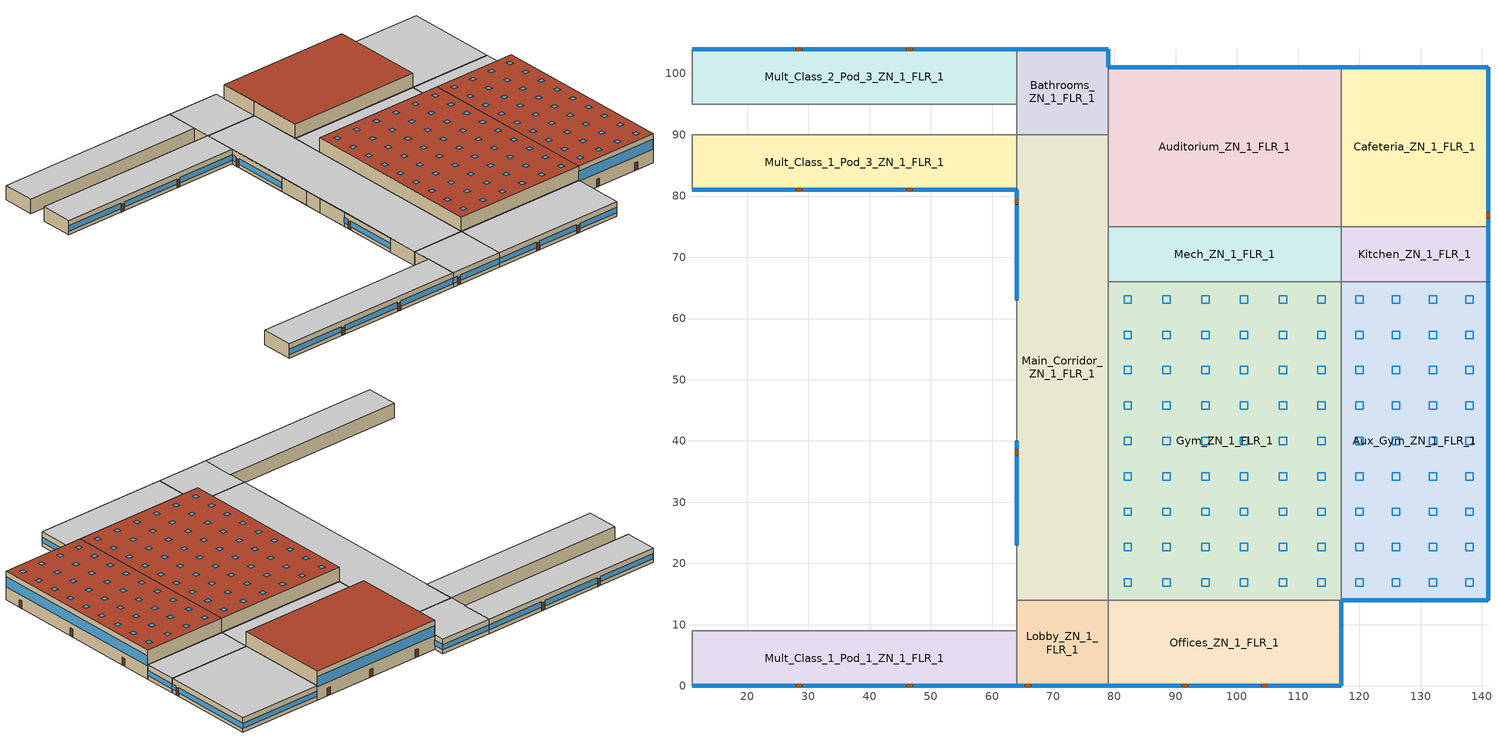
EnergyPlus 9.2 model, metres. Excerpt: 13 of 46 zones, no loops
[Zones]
Mult_Class_1_Pod_1_ZN_1_FLR_1
 floor ground (ext_slab_6in_with_carpet): 11,9 64,9 64,0 11,0 z0
 wall outside (nonres_ext_wall): 11,0 64,0 z0:4
 wall to Lobby_ZN_1_FLR_1 (int_wall): 64,0 64,9 z0:4
 wall to Corridor_Pod_1_ZN_1_FLR_1 (int_wall): 64,9 11,9 z0:4
 wall to Corner_Class_1_Pod_1_ZN_1_FLR_1 (int_wall): 11,9 11,0 z0:4
 window (Window_U_0.40_SHGC_0.38): 11.05,0 27.87,0 / 29.09,0 45.91,0 / 47.13,0 63.95,0 z1.03:2.5
 door (Swinging Door_con): 28.05,0 28.96,0 / 46.08,0 46.99,0 z0:2.13
 ceiling to Mult_Class_1_Pod_1_ZN_1_FLR_2 (int_slab_ceiling): 11,0 64,0 64,9 11,9 z4
Mult_Class_1_Pod_3_ZN_1_FLR_1
 floor ground (ext_slab_6in_with_carpet): 11,90 64,90 64,81 11,81 z0
 wall outside (nonres_ext_wall): 11,81 64,81 z0:4
 wall to Main_Corridor_ZN_1_FLR_1 (int_wall): 64,81 64,90 z0:4
 wall to Corridor_Pod_3_ZN_1_FLR_1 (int_wall): 64,90 11,90 z0:4
 wall to Corner_Class_1_Pod_3_ZN_1_FLR_1 (int_wall): 11,90 11,81 z0:4
 window (Window_U_0.40_SHGC_0.38): 11.05,81 27.87,81 / 29.09,81 45.91,81 / 47.13,81 63.95,81 z1.03:2.5
 door (Swinging Door_con): 28.01,81 28.93,81 / 46.08,81 47,81 z0:2.13
 ceiling to Mult_Class_1_Pod_3_ZN_1_FLR_2 (int_slab_ceiling): 11,81 64,81 64,90 11,90 z4
Mult_Class_2_Pod_3_ZN_1_FLR_1
 floor ground (ext_slab_6in_with_carpet): 11,104 64,104 64,95 11,95 z0
 wall outside (nonres_ext_wall): 64,104 11,104 z0:4
 wall to Corridor_Pod_3_ZN_1_FLR_1 (int_wall): 11,95 64,95 z0:4
 wall to Bathrooms_ZN_1_FLR_1 (int_wall): 64,95 64,104 z0:4
 wall to Corner_Class_2_Pod_3_ZN_1_FLR_1 (int_wall): 11,104 11,95 z0:4
 window (Window_U_0.40_SHGC_0.38): 63.95,104 47.13,104 / 27.87,104 11.05,104 / 45.91,104 29.09,104 z1.03:2.5
 door (Swinging Door_con): 46.96,104 46.05,104 / 28.94,104 28.02,104 z0:2.13
 ceiling to Mult_Class_2_Pod_3_ZN_1_FLR_2 (int_slab_ceiling): 11,95 64,95 64,104 11,104 z4
Main_Corridor_ZN_1_FLR_1
 floor ground (ext_slab_6in_with_carpet): 64,90 79,90 79,14 64,14 z0
 wall outside (nonres_ext_wall): 64,81 64,63 / 64,40 64,23 z0:4
 wall to Lobby_ZN_1_FLR_1 (int_wall): 64,14 79,14 z0:4
 wall to Gym_ZN_1_FLR_1 (int_wall): 79,14 79,66 z0:4
 wall to Mech_ZN_1_FLR_1 (int_wall): 79,66 79,75 z0:4
 wall to Auditorium_ZN_1_FLR_1 (nonres_ext_wall): 79,75 79,90 z0:4
 wall to Bathrooms_ZN_1_FLR_1 (int_wall): 79,90 64,90 z0:4
 wall to Mult_Class_2_Pod_2_ZN_1_FLR_1 (int_wall): 64,63 64,54 z0:4
 wall to Corridor_Pod_2_ZN_1_FLR_1 (int_wall): 64,54 64,49 z0:4
 wall to Mult_Class_1_Pod_2_ZN_1_FLR_1 (int_wall): 64,49 64,40 z0:4
 wall to Mult_Class_2_Pod_1_ZN_1_FLR_1 (int_wall): 64,23 64,14 z0:4
 window (Window_U_0.40_SHGC_0.38): 64,80.95 64,79.73 / 64,78.51 64,63.05 z1:2.51; 64,39.95 64,38.73 / 64,37.51 64,23.05 z0.99:2.51
 door (Swinging Door_con): 64,79.62 64,78.7 / 64,38.55 64,37.63 z0:2.13
 ceiling to Main_Corridor_ZN_1_FLR_2 (int_slab_ceiling): 64,14 79,14 79,90 64,90 z4
Lobby_ZN_1_FLR_1
 floor ground (ext_slab_6in_with_carpet): 64,14 79,14 79,0 64,0 z0
 wall outside (nonres_ext_wall): 64,0 79,0 z0:4
 wall to Offices_ZN_1_FLR_1 (int_wall): 79,0 79,14 z0:4
 wall to Corridor_Pod_1_ZN_1_FLR_1 (int_wall): 64,14 64,9 z0:4
 window (Window_U_0.40_SHGC_0.38): 64.05,0 65.27,0 / 66.49,0 78.95,0 z0.97:2.51
 door (Swinging Door_con): 65.43,0 66.35,0 z0:2.13
 ceiling to Lobby_ZN_1_FLR_2 (int_slab_ceiling): 64,0 79,0 79,14 64,14 z4
Bathrooms_ZN_1_FLR_1
 floor ground (ext_slab_6in_with_carpet): 64,104 79,104 79,90 64,90 z0
 wall outside (nonres_ext_wall): 79,101 79,104 64,104 z0:4
 wall to Auditorium_ZN_1_FLR_1 (nonres_ext_wall): 79,90 79,101 z0:4
 wall to Corridor_Pod_3_ZN_1_FLR_1 (int_wall): 64,95 64,90 z0:4
 window (Window_U_0.40_SHGC_0.38): 79,101.05 79,103.95 z1.1:2.55; 78.95,104 64.05,104 z1.1:2.51
 ceiling to Bathrooms_ZN_1_FLR_2 (int_slab_ceiling): 64,90 79,90 79,104 64,104 z4
Offices_ZN_1_FLR_1
 floor ground (ext_slab_6in_with_carpet): 79,14 117,14 117,0 79,0 z0
 wall outside (nonres_ext_wall): 79,0 117,0 117,14 z0:4
 wall to Gym_ZN_1_FLR_1 (int_wall): 117,14 79,14 z0:4
 window (Window_U_0.40_SHGC_0.38): 117,0.05 117,13.95 z1.1:2.51; 79.05,0 90.87,0 / 92.09,0 103.91,0 / 105.13,0 116.95,0 z1:2.5
 door (Swinging Door_con): 91.08,0 91.99,0 / 104.08,0 104.99,0 z0:2.13
 ceiling to Offices_ZN_1_FLR_2 (int_slab_ceiling): 79,0 117,0 117,14 79,14 z4
Gym_ZN_1_FLR_1
 floor ground (ext_slab_6in_with_carpet): 79,66 117,66 117,14 79,14 z0
 wall to Aux_Gym_ZN_1_FLR_1 (int_wall): 117,14 117,66 z0:4; 117,14 117,66 z4:8
 wall to Mech_ZN_1_FLR_1 (int_wall): 117,66 79,66 z0:4
 wall to Offices_ZN_1_FLR_2 (int_wall): 79,14 117,14 z4:8
 wall to Mech_ZN_1_FLR_2 (int_wall): 117,66 79,66 z4:8
 wall to Main_Corridor_ZN_1_FLR_2 (int_wall): 79,66 79,14 z4:8
 roof outside (nonres_roof): 79,14 117,14 117,66 79,66 z8
 skylight (Window_U_0.50_SHGC_0.40): 81.56,16.28 82.78,16.28 82.78,17.5 81.56,17.5 z8; 87.89,16.28 89.11,16.28 89.11,17.5 87.89,17.5 z8; 94.22,16.28 95.44,16.28 95.44,17.5 94.22,17.5 z8; 100.56,16.28 101.78,16.28 101.78,17.5 100.56,17.5 z8; 106.89,16.28 108.11,16.28 108.11,17.5 106.89,17.5 z8; 113.22,16.28 114.44,16.28 114.44,17.5 113.22,17.5 z8; 81.56,22.06 82.78,22.06 82.78,23.28 81.56,23.28 z8; 87.89,22.06 89.11,22.06 89.11,23.28 87.89,23.28 z8; 94.22,22.06 95.44,22.06 95.44,23.28 94.22,23.28 z8; 100.56,22.06 101.78,22.06 101.78,23.28 100.56,23.28 z8; 106.89,22.06 108.11,22.06 108.11,23.28 106.89,23.28 z8; 113.22,22.06 114.44,22.06 114.44,23.28 113.22,23.28 z8; 81.56,27.83 82.78,27.83 82.78,29.05 81.56,29.05 z8; 87.89,27.83 89.11,27.83 89.11,29.05 87.89,29.05 z8; 94.22,27.83 95.44,27.83 95.44,29.05 94.22,29.05 z8; 100.56,27.83 101.78,27.83 101.78,29.05 100.56,29.05 z8; 106.89,27.83 108.11,27.83 108.11,29.05 106.89,29.05 z8; 113.22,27.83 114.44,27.83 114.44,29.05 113.22,29.05 z8; 81.56,33.61 82.78,33.61 82.78,34.83 81.56,34.83 z8; 87.89,33.61 89.11,33.61 89.11,34.83 87.89,34.83 z8; 94.22,33.61 95.44,33.61 95.44,34.83 94.22,34.83 z8; 100.56,33.61 101.78,33.61 101.78,34.83 100.56,34.83 z8; 106.89,33.61 108.11,33.61 108.11,34.83 106.89,34.83 z8; 113.22,33.61 114.44,33.61 114.44,34.83 113.22,34.83 z8; 81.56,39.39 82.78,39.39 82.78,40.61 81.56,40.61 z8; 87.89,39.39 89.11,39.39 89.11,40.61 87.89,40.61 z8; 94.22,39.39 95.44,39.39 95.44,40.61 94.22,40.61 z8; 100.56,39.39 101.78,39.39 101.78,40.61 100.56,40.61 z8; 106.89,39.39 108.11,39.39 108.11,40.61 106.89,40.61 z8; 113.22,39.39 114.44,39.39 114.44,40.61 113.22,40.61 z8; 81.56,45.17 82.78,45.17 82.78,46.39 81.56,46.39 z8; 87.89,45.17 89.11,45.17 89.11,46.39 87.89,46.39 z8; 94.22,45.17 95.44,45.17 95.44,46.39 94.22,46.39 z8; 100.56,45.17 101.78,45.17 101.78,46.39 100.56,46.39 z8; 106.89,45.17 108.11,45.17 108.11,46.39 106.89,46.39 z8; 113.22,45.17 114.44,45.17 114.44,46.39 113.22,46.39 z8; 81.56,50.95 82.78,50.95 82.78,52.17 81.56,52.17 z8; 87.89,50.95 89.11,50.95 89.11,52.17 87.89,52.17 z8; 94.22,50.95 95.44,50.95 95.44,52.17 94.22,52.17 z8; 100.56,50.95 101.78,50.95 101.78,52.17 100.56,52.17 z8; 106.89,50.95 108.11,50.95 108.11,52.17 106.89,52.17 z8; 113.22,50.95 114.44,50.95 114.44,52.17 113.22,52.17 z8; 81.56,56.72 82.78,56.72 82.78,57.94 81.56,57.94 z8; 87.89,56.72 89.11,56.72 89.11,57.94 87.89,57.94 z8; 94.22,56.72 95.44,56.72 95.44,57.94 94.22,57.94 z8; 100.56,56.72 101.78,56.72 101.78,57.94 100.56,57.94 z8; 106.89,56.72 108.11,56.72 108.11,57.94 106.89,57.94 z8; 113.22,56.72 114.44,56.72 114.44,57.94 113.22,57.94 z8; 81.56,62.5 82.78,62.5 82.78,63.72 81.56,63.72 z8; 87.89,62.5 89.11,62.5 89.11,63.72 87.89,63.72 z8; 94.22,62.5 95.44,62.5 95.44,63.72 94.22,63.72 z8; 100.56,62.5 101.78,62.5 101.78,63.72 100.56,63.72 z8; 106.89,62.5 108.11,62.5 108.11,63.72 106.89,63.72 z8; 113.22,62.5 114.44,62.5 114.44,63.72 113.22,63.72 z8
Aux_Gym_ZN_1_FLR_1
 floor ground (ext_slab_6in_with_carpet): 117,66 141,66 141,14 117,14 z0
 wall outside (nonres_ext_wall): 117,14 141,14 141,66 z0:8
 wall to Kitchen_ZN_1_FLR_1 (int_wall): 141,66 117,66 z0:4
 wall to LIBRARY_MEDIA_CENTER_ZN_1_FLR_2 (int_wall): 141,66 117,66 z4:8
 window (Window_U_0.40_SHGC_0.38): 117.05,14 140.95,14 z3.69:6.51; 141,14.05 141,65.95 z3.7:6.5
 door (Swinging Door_con): 122.72,14 123.64,14 / 135.15,14 136.06,14 / 141,18.84 141,19.75 / 141,37.53 141,38.44 / 141,56.72 141,57.64 z0:2.13
 roof outside (nonres_roof): 117,14 141,14 141,66 117,66 z8
 skylight (Window_U_0.50_SHGC_0.40): 119.39,16.28 120.61,16.28 120.61,17.5 119.39,17.5 z8; 125.39,16.28 126.61,16.28 126.61,17.5 125.39,17.5 z8; 131.39,16.28 132.61,16.28 132.61,17.5 131.39,17.5 z8; 137.39,16.28 138.61,16.28 138.61,17.5 137.39,17.5 z8; 119.39,22.06 120.61,22.06 120.61,23.28 119.39,23.28 z8; 125.39,22.06 126.61,22.06 126.61,23.28 125.39,23.28 z8; 131.39,22.06 132.61,22.06 132.61,23.28 131.39,23.28 z8; 137.39,22.06 138.61,22.06 138.61,23.28 137.39,23.28 z8; 119.39,27.83 120.61,27.83 120.61,29.05 119.39,29.05 z8; 125.39,27.83 126.61,27.83 126.61,29.05 125.39,29.05 z8; 131.39,27.83 132.61,27.83 132.61,29.05 131.39,29.05 z8; 137.39,27.83 138.61,27.83 138.61,29.05 137.39,29.05 z8; 119.39,33.61 120.61,33.61 120.61,34.83 119.39,34.83 z8; 125.39,33.61 126.61,33.61 126.61,34.83 125.39,34.83 z8; 131.39,33.61 132.61,33.61 132.61,34.83 131.39,34.83 z8; 137.39,33.61 138.61,33.61 138.61,34.83 137.39,34.83 z8; 119.39,39.39 120.61,39.39 120.61,40.61 119.39,40.61 z8; 125.39,39.39 126.61,39.39 126.61,40.61 125.39,40.61 z8; 131.39,39.39 132.61,39.39 132.61,40.61 131.39,40.61 z8; 137.39,39.39 138.61,39.39 138.61,40.61 137.39,40.61 z8; 119.39,45.17 120.61,45.17 120.61,46.39 119.39,46.39 z8; 125.39,45.17 126.61,45.17 126.61,46.39 125.39,46.39 z8; 131.39,45.17 132.61,45.17 132.61,46.39 131.39,46.39 z8; 137.39,45.17 138.61,45.17 138.61,46.39 137.39,46.39 z8; 119.39,50.95 120.61,50.95 120.61,52.17 119.39,52.17 z8; 125.39,50.95 126.61,50.95 126.61,52.17 125.39,52.17 z8; 131.39,50.95 132.61,50.95 132.61,52.17 131.39,52.17 z8; 137.39,50.95 138.61,50.95 138.61,52.17 137.39,52.17 z8; 119.39,56.72 120.61,56.72 120.61,57.94 119.39,57.94 z8; 125.39,56.72 126.61,56.72 126.61,57.94 125.39,57.94 z8; 131.39,56.72 132.61,56.72 132.61,57.94 131.39,57.94 z8; 137.39,56.72 138.61,56.72 138.61,57.94 137.39,57.94 z8; 119.39,62.5 120.61,62.5 120.61,63.72 119.39,63.72 z8; 125.39,62.5 126.61,62.5 126.61,63.72 125.39,63.72 z8; 131.39,62.5 132.61,62.5 132.61,63.72 131.39,63.72 z8; 137.39,62.5 138.61,62.5 138.61,63.72 137.39,63.72 z8
Auditorium_ZN_1_FLR_1
 floor ground (ext_slab_6in_with_carpet): 79,101 117,101 117,75 79,75 z0
 wall outside (nonres_ext_wall): 117,101 79,101 z0:8
 wall to Mech_ZN_1_FLR_1 (int_wall): 79,75 117,75 z0:4
 wall to Cafeteria_ZN_1_FLR_1 (int_wall): 117,75 117,101 z0:4
 wall to Mech_ZN_1_FLR_2 (int_wall): 79,75 117,75 z4:8
 wall to LIBRARY_MEDIA_CENTER_ZN_1_FLR_2 (int_wall): 117,75 117,101 z4:8
 wall to Main_Corridor_ZN_1_FLR_2 (nonres_ext_wall): 79,90 79,75 z4:8
 wall to Bathrooms_ZN_1_FLR_2 (nonres_ext_wall): 79,101 79,90 z4:8
 window (Window_U_0.40_SHGC_0.38): 116.95,101 79.05,101 z3.7:6.5
 door (Swinging Door_con): 113.7,101 112.78,101 / 100,101 99.09,101 / 85.25,101 84.33,101 z0:2.13
 roof outside (nonres_roof): 79,75 117,75 117,101 79,101 z8
Kitchen_ZN_1_FLR_1
 floor ground (ext_slab_6in_with_carpet): 117,75 141,75 141,66 117,66 z0
 wall outside (nonres_ext_wall): 141,66 141,75 z0:4
 wall to Cafeteria_ZN_1_FLR_1 (int_wall): 141,75 117,75 z0:4
 wall to Mech_ZN_1_FLR_1 (int_wall): 117,75 117,66 z0:4
 window (Window_U_0.40_SHGC_0.38): 141,66.05 141,74.95 z1.1:2.52
 ceiling to LIBRARY_MEDIA_CENTER_ZN_1_FLR_2 (int_slab_ceiling): 117,66 141,66 141,75 117,75 z4
Cafeteria_ZN_1_FLR_1
 floor ground (ext_slab_6in_with_carpet): 117,101 141,101 141,75 117,75 z0
 wall outside (nonres_ext_wall): 141,75 141,101 117,101 z0:4
 window (Window_U_0.40_SHGC_0.38): 141,77.49 141,100.95 / 141,75.05 141,76.27 z1.03:2.51; 140.95,101 117.05,101 z1.1:2.51
 door (Swinging Door_con): 141,76.45 141,77.36 z0:2.13
 ceiling to LIBRARY_MEDIA_CENTER_ZN_1_FLR_2 (int_slab_ceiling): 117,75 141,75 141,101 117,101 z4
Mech_ZN_1_FLR_1
 floor ground (ext_slab_6in_with_carpet): 79,75 117,75 117,66 79,66 z0
 ceiling to Mech_ZN_1_FLR_2 (int_slab_ceiling): 79,66 117,66 117,75 79,75 z4
[Building]
Secondary School: North Axis {deg}=0; Terrain=City; Loads Convergence Tolerance Value=0.04; Temperature Convergence Tolerance Value {deltaC}=0.2; Solar Distribution=FullInteriorAndExterior; Maximum Number of Warmup Days=25; Minimum Number of Warmup Days=6
[Site:Location]
Xian_Shaanxi_CHN Design_Conditions: Latitude {deg}=34.3; Longitude {deg}=108.93; Time Zone {hr}=8; Elevation {m}=397.5
[SizingPeriod:DesignDay] Month=1; Day of Month=21; Day Type=WinterDesignDay; Daily Dry-Bulb Temperature Range {deltaC}=0; Dry-Bulb Temperature Range Modifier Type=DefaultMultipliers; Barometric Pressure {Pa}=96640; Wind Speed {m/s}=1.1; Wind Direction {deg}=70; Rain Indicator=No; Snow Indicator=No; Daylight Saving Time Indicator=No; Solar Model Indicator=ASHRAEClearSky; Sky Clearness=0
Name | Maximum Dry-Bulb Temperature {C} | Humidity Condition Type | Wetbulb or DewPoint at Maximum Dry-Bulb {C}
Xian Ann Htg 99.6% Condns DB | -6.3 | Wetbulb | -6.3
Xian Ann Htg 99% Condns DB | -4.8 | Wetbulb | -4.8
Xian Ann Hum_n 99.6% Condns DP=>MCDB | 1.6 | Dewpoint | -18.1
Xian Ann Hum_n 99% Condns DP=>MCDB | 1.7 | Dewpoint | -15.3
[Site:GroundTemperature:BuildingSurface]
20.76, 20.73, 20.73, 20.73, 20.77, 23.02, 23.36, 23.44, 23.48, 21.21, 20.91, 20.82
[Site:WaterMainsTemperature]
Calculation Method=CORRELATION; Annual Average Outdoor Air Temperature {C}=9.95; Maximum Difference In Monthly Average Outdoor Air Temperatures {deltaC}=23.7
[Material]
Name | Roughness | Thickness {m} | Conductivity {W/m-K} | Density {kg/m3} | Specific Heat {J/kg-K} | Thermal Absorptance | Solar Absorptance | Visible Absorptance
Std Wood 6inch | MediumSmooth | 0.15 | 0.12 | 540 | 1210 | 0.9 | 0.7 | 0.7
F07 25mm stucco | Smooth | 0.0254 | 0.72 | 1856 | 840 | 0.9 | 0.7 | 0.7
F08 Metal surface | Smooth | 0.0008 | 45.28 | 7824 | 500
F13 Built-up roofing | Rough | 0.0095 | 0.16 | 1120 | 1460 | 0.9 | 0.77
G01 13mm gypsum board | Smooth | 0.0127 | 0.16 | 800 | 1090 | 0.9 | 0.7 | 0.5
G01 16mm gypsum board | MediumSmooth | 0.0159 | 0.16 | 800 | 1090
100mm Normalweight concrete floor | MediumRough | 0.1016 | 2.31 | 2322 | 832
150mm Normalweight concrete floor | MediumRough | 0.1524 | 2.31 | 2322 | 832
[Material:NoMass] Thermal Absorptance=0.9; Solar Absorptance=0.7
Name | Roughness | Thermal Resistance {m2-K/W} | Visible Absorptance
Opaque Door panel_con | MediumRough | 0.475964 | 0.7
CP02 CARPET PAD | VeryRough | 0.21648 | 0.8
Nonres_Roof_Insulation | MediumSmooth | 5.30668 | 0.7
Nonres_Exterior_Wall_Insulation | MediumSmooth | 2.81828 | 0.7
[WindowMaterial:Glazing] Optical Data Type=SpectralAverage; Infrared Transmittance at Normal Incidence=0
Name | Thickness {m} | Solar Transmittance at Normal Incidence | Front Side Solar Reflectance at Normal Incidence | Back Side Solar Reflectance at Normal Incidence | Visible Transmittance at Normal Incidence | Front Side Visible Reflectance at Normal Incidence | Back Side Visible Reflectance at Normal Incidence | Front Side Infrared Hemispherical Emissivity | Back Side Infrared Hemispherical Emissivity | Conductivity {W/m-K}
Glass_102_LayerAvg | 0.003048 | 0.833848 | 0.0747638 | 0.0748545 | 0.89926 | 0.082563 | 0.082564 | 0.84 | 0.84 | 1
Glass_2052_LayerAvg | 0.00837 | 0.507767 | 0.054228 | 0.0544931 | 0.586833 | 0.05805 | 0.058397 | 0.84 | 0.84 | 1
Glass_2027F_LayerAvg | 0.004 | 0.369744 | 0.470069 | 0.340935 | 0.765222 | 0.0546 | 0.073741 | 0.03675 | 0.84 | 1
Glass_8652_LayerAvg | 0.003059 | 0.343691 | 0.298987 | 0.462105 | 0.487937 | 0.209449 | 0.306829 | 0.84 | 0.39 | 0.962
[WindowMaterial:Gas] Gas Type=Air
Name | Thickness {m}
Gap_1_W_0_0038 | 0.0038
Gap_1_W_0_0127 | 0.0127
[Construction]
Swinging Door_con: Opaque Door panel_con
InteriorFurnishings: Std Wood 6inch
int_wall: G01 13mm gypsum board, G01 13mm gypsum board
ext_slab_6in_with_carpet: 150mm Normalweight concrete floor, CP02 CARPET PAD
int_slab_ceiling: CP02 CARPET PAD, 100mm Normalweight concrete floor
nonres_roof: F13 Built-up roofing, Nonres_Roof_Insulation, F08 Metal surface
nonres_ext_wall: F07 25mm stucco, G01 16mm gypsum board, Nonres_Exterior_Wall_Insulation, G01 16mm gypsum board
Window_U_0.50_SHGC_0.40: Glass_2052_LayerAvg, Gap_1_W_0_0038, Glass_2027F_LayerAvg
Window_U_0.40_SHGC_0.38: Glass_8652_LayerAvg, Gap_1_W_0_0127, Glass_102_LayerAvg
[Zone] Type=1; Multiplier=1; Ceiling Height {m}=4; Floor Area {m2}=autocalculate; Part of Total Floor Area=Yes
Name | Volume {m3}
Mult_Class_1_Pod_1_ZN_1_FLR_1; Mult_Class_1_Pod_3_ZN_1_FLR_1; Mult_Class_2_Pod_3_ZN_1_FLR_1 | 1908
Main_Corridor_ZN_1_FLR_1 | 4560
Lobby_ZN_1_FLR_1; Bathrooms_ZN_1_FLR_1 | 840
Offices_ZN_1_FLR_1 | 2128
Gym_ZN_1_FLR_1 | 15808
Aux_Gym_ZN_1_FLR_1 | 9984
Auditorium_ZN_1_FLR_1 | 7904
Kitchen_ZN_1_FLR_1 | 864
Cafeteria_ZN_1_FLR_1 | 2496
Mech_ZN_1_FLR_1 | 1368
[InternalMass] Construction=InteriorFurnishings
Name | Zone or ZoneList | Surface Area {m2}
Mult_Class_1_Pod_1_ZN_1_FLR_1_InternalMass_1 | Mult_Class_1_Pod_1_ZN_1_FLR_1 | 954
Mult_Class_1_Pod_3_ZN_1_FLR_1_InternalMass_1 | Mult_Class_1_Pod_3_ZN_1_FLR_1 | 954
Mult_Class_2_Pod_3_ZN_1_FLR_1_InternalMass_1 | Mult_Class_2_Pod_3_ZN_1_FLR_1 | 954
Main_Corridor_ZN_1_FLR_1_InternalMass_1 | Main_Corridor_ZN_1_FLR_1 | 2280
Lobby_ZN_1_FLR_1_InternalMass_1 | Lobby_ZN_1_FLR_1 | 420
Bathrooms_ZN_1_FLR_1_InternalMass_1 | Bathrooms_ZN_1_FLR_1 | 420
Offices_ZN_1_FLR_1_InternalMass_1 | Offices_ZN_1_FLR_1 | 1064
Gym_ZN_1_FLR_1_InternalMass_1 | Gym_ZN_1_FLR_1 | 3952
Aux_Gym_ZN_1_FLR_1_InternalMass_1 | Aux_Gym_ZN_1_FLR_1 | 2496
Auditorium_ZN_1_FLR_1_InternalMass_1 | Auditorium_ZN_1_FLR_1 | 1976
Kitchen_ZN_1_FLR_1_InternalMass_1 | Kitchen_ZN_1_FLR_1 | 432
Cafeteria_ZN_1_FLR_1_InternalMass_1 | Cafeteria_ZN_1_FLR_1 | 1248
Mech_ZN_1_FLR_1_InternalMass_1 | Mech_ZN_1_FLR_1 | 684
[People] Fraction Radiant=0.3; Sensible Heat Fraction=AUTOCALCULATE; Activity Level Schedule=ACTIVITY_SCH; Enable ASHRAE 55 Comfort Warnings=No; Mean Radiant Temperature Calculation Type=ZoneAveraged; Work Efficiency Schedule=WORK_EFF_SCH; Clothing Insulation Calculation Method=ClothingInsulationSchedule; Clothing Insulation Schedule=CLOTHING_SCH; Air Velocity Schedule=AIR_VELO_SCH; Thermal Comfort Model 1 Type=FANGER
Name | Zone or ZoneList | Number of People Schedule | Number of People Calculation Method | Zone Floor Area per Person {m2/person} | Number of People
Mult_Class_1_Pod_1_ZN_1_FLR_1 | Mult_Class_1_Pod_1_ZN_1_FLR_1 | BLDG_OCC_SCH | Area/Person | 2.654
Mult_Class_1_Pod_3_ZN_1_FLR_1 | Mult_Class_1_Pod_3_ZN_1_FLR_1 | BLDG_OCC_SCH | Area/Person | 2.654
Mult_Class_2_Pod_3_ZN_1_FLR_1 | Mult_Class_2_Pod_3_ZN_1_FLR_1 | BLDG_OCC_SCH | Area/Person | 2.654
Bathrooms_ZN_1_FLR_1 | Bathrooms_ZN_1_FLR_1 | BLDG_OCC_SCH | People
Offices_ZN_1_FLR_1 | Offices_ZN_1_FLR_1 | BLDG_OCC_SCH_Offices | Area/Person | 18.579
Gym_ZN_1_FLR_1 | Gym_ZN_1_FLR_1 | BLDG_OCC_SCH_Gym | Area/Person | 3.096
Aux_Gym_ZN_1_FLR_1 | Aux_Gym_ZN_1_FLR_1 | BLDG_OCC_SCH_Gym | Area/Person | 3.096
Auditorium_ZN_1_FLR_1 | Auditorium_ZN_1_FLR_1 | BLDG_OCC_SCH_Auditorium | Area/Person | 0.619
Kitchen_ZN_1_FLR_1 | Kitchen_ZN_1_FLR_1 | BLDG_OCC_SCH | People |  | 35
Cafeteria_ZN_1_FLR_1 | Cafeteria_ZN_1_FLR_1 | BLDG_OCC_SCH_Cafeteria | Area/Person | 0.929
Mech_ZN_1_FLR_1 | Mech_ZN_1_FLR_1 | BLDG_OCC_SCH | People
[Lights] Design Level Calculation Method=Watts/Area; Return Air Fraction=0; Fraction Radiant=0.37; Fraction Visible=0.2; Fraction Replaceable=1; Return Air Fraction Calculated from Plenum Temperature=No
Name | Zone or ZoneList | Schedule | Watts per Zone Floor Area {W/m2}
Mult_Class_1_Pod_1_ZN_1_FLR_1_Lights | Mult_Class_1_Pod_1_ZN_1_FLR_1 | BLDG_LIGHT_CLASSROOM_SCH | 9.9028
Mult_Class_1_Pod_3_ZN_1_FLR_1_Lights | Mult_Class_1_Pod_3_ZN_1_FLR_1 | BLDG_LIGHT_CLASSROOM_SCH | 9.9028
Mult_Class_2_Pod_3_ZN_1_FLR_1_Lights | Mult_Class_2_Pod_3_ZN_1_FLR_1 | BLDG_LIGHT_CLASSROOM_SCH | 9.9028
Main_Corridor_ZN_1_FLR_1_Lights | Main_Corridor_ZN_1_FLR_1 | BLDG_LIGHT_CORRIDOR_SCH | 7.10418
Lobby_ZN_1_FLR_1_Lights | Lobby_ZN_1_FLR_1 | BLDG_LIGHT_LOBBYFLR1_SCH | 10.7639
Bathrooms_ZN_1_FLR_1_Lights | Bathrooms_ZN_1_FLR_1 | BLDG_LIGHT_BATH_SCH | 9.14932
Offices_ZN_1_FLR_1_Lights | Offices_ZN_1_FLR_1 | BLDG_LIGHT_OFFICE_SCH | 10.0104
Gym_ZN_1_FLR_1_Lights | Gym_ZN_1_FLR_1 | BLDG_LIGHT_GYM_SCH | 5.38196
Aux_Gym_ZN_1_FLR_1_Lights | Aux_Gym_ZN_1_FLR_1 | BLDG_LIGHT_GYM_SCH | 5.38196
Auditorium_ZN_1_FLR_1_Lights | Auditorium_ZN_1_FLR_1 | BLDG_LIGHT_SCH | 6.78126
Kitchen_ZN_1_FLR_1_Lights | Kitchen_ZN_1_FLR_1 | BLDG_LIGHT_SCH | 11.4097
Cafeteria_ZN_1_FLR_1_Lights | Cafeteria_ZN_1_FLR_1 | BLDG_LIGHT_SCH | 6.78126
Mech_ZN_1_FLR_1_Lights | Mech_ZN_1_FLR_1 | BLDG_LIGHT_SCH | 10.2257
[ElectricEquipment] Design Level Calculation Method=EquipmentLevel
Name | Zone or ZoneList | Schedule | Design Level {W} | Fraction Latent | Fraction Radiant | Fraction Lost
Mult_Class_1_Pod_1_ZN_1_FLR_1_PlugMisc_Equip | Mult_Class_1_Pod_1_ZN_1_FLR_1 | BLDG_EQUIP_SCH | 4770 | 0 | 0.5 | 0
Mult_Class_1_Pod_3_ZN_1_FLR_1_PlugMisc_Equip | Mult_Class_1_Pod_3_ZN_1_FLR_1 | BLDG_EQUIP_SCH | 4770 | 0 | 0.5 | 0
Mult_Class_2_Pod_3_ZN_1_FLR_1_PlugMisc_Equip | Mult_Class_2_Pod_3_ZN_1_FLR_1 | BLDG_EQUIP_SCH | 4770 | 0 | 0.5 | 0
Main_Corridor_ZN_1_FLR_1_PlugMisc_Equip | Main_Corridor_ZN_1_FLR_1 | BLDG_EQUIP_SCH | 4560 | 0 | 0.5 | 0
Lobby_ZN_1_FLR_1_PlugMisc_Equip | Lobby_ZN_1_FLR_1 | BLDG_EQUIP_SCH | 840 | 0 | 0.5 | 0
Bathrooms_ZN_1_FLR_1_PlugMisc_Equip | Bathrooms_ZN_1_FLR_1 | BLDG_EQUIP_SCH | 840 | 0 | 0.5 | 0
Offices_ZN_1_FLR_1_PlugMisc_Equip | Offices_ZN_1_FLR_1 | BLDG_EQUIP_SCH | 5745.6 | 0 | 0.5 | 0
Gym_ZN_1_FLR_1_PlugMisc_Equip | Gym_ZN_1_FLR_1 | BLDG_EQUIP_SCH | 9880 | 0 | 0.5 | 0
Aux_Gym_ZN_1_FLR_1_PlugMisc_Equip | Aux_Gym_ZN_1_FLR_1 | BLDG_EQUIP_SCH | 6240 | 0 | 0.5 | 0
Auditorium_ZN_1_FLR_1_PlugMisc_Equip | Auditorium_ZN_1_FLR_1 | BLDG_EQUIP_SCH | 4940 | 0 | 0.5 | 0
Kitchen_ZN_1_FLR_1_MiscElec_Equip | Kitchen_ZN_1_FLR_1 | KITCHEN_ELEC_EQUIP_SCH | 47995.2 | 0.25 | 0.3 | 0.2
Kitchen_ZN_1_FLR_1_Reach-in-Freezer | Kitchen_ZN_1_FLR_1 | Always_on | 915 | 0 | 0.25 | 0
Kitchen_ZN_1_FLR_1_Reach-in-Refrigerator | Kitchen_ZN_1_FLR_1 | Always_on | 570 | 0 | 0.25 | 0
Cafeteria_ZN_1_FLR_1_PlugMisc_Equip | Cafeteria_ZN_1_FLR_1 | KITCHEN_ELEC_EQUIP_SCH | 48004.3 | 0 | 0.5 | 0
Mech_ZN_1_FLR_1_PlugMisc_Equip | Mech_ZN_1_FLR_1 | BLDG_EQUIP_SCH | 1368 | 0 | 0.5 | 0
Mech_ZN_1_FLR_1_Elevators_Equip | Mech_ZN_1_FLR_1 | BLDG_ELEVATORS | 32109.9 | 0 | 0.5 | 0
Mech_ZN_1_FLR_1_Elevators_Lights_Fan | Mech_ZN_1_FLR_1 | ELEV_LIGHT_FAN_SCH_ADD_DF | 125 | 0 | 0.5 | 0
[GasEquipment]
Kitchen_ZN_1_FLR_1_MiscGas_Equip: Zone or ZoneList=Kitchen_ZN_1_FLR_1; Schedule=KITCHEN_GAS_EQUIP_SCH; Design Level Calculation Method=EquipmentLevel; Design Level {W}=362578; Fraction Latent=0.1; Fraction Radiant=0.2; Fraction Lost=0.7
[Daylighting:Controls] Daylighting Method=SplitFlux; Lighting Control Type=Stepped; Minimum Input Power Fraction for Continuous or ContinuousOff Dimming Control=0.3; Minimum Light Output Fraction for Continuous or ContinuousOff Dimming Control=0.2; Number of Stepped Control Steps=3; Probability Lighting will be Reset When Needed in Manual Stepped Control=1; Maximum Allowable Discomfort Glare Index=22
Name | Zone | Glare Calculation Daylighting Reference Point | Glare Calculation Azimuth Angle of View Direction Clockwise from Zone y-Axis {deg} | Daylighting Reference Point 1 | Fraction of Zone Controlled by Reference Point 1 | Illuminance Setpoint at Reference Point 1 {lux} | Daylighting Reference Point 2 | Fraction of Zone Controlled by Reference Point 2 | Illuminance Setpoint at Reference Point 2 {lux}
Gym_ZN_1_FLR_1_DaylCtrl | Gym_ZN_1_FLR_1 | Gym_ZN_1_FLR_1_DaylRefPt1 | 0 | Gym_ZN_1_FLR_1_DaylRefPt1 | 0.5 | 500 | Gym_ZN_1_FLR_1_DaylRefPt2 | 0.5 | 500
Aux_Gym_ZN_1_FLR_1_DaylCtrl | Aux_Gym_ZN_1_FLR_1 | Aux_Gym_ZN_1_FLR_1_DaylRefPt1 | 0 | Aux_Gym_ZN_1_FLR_1_DaylRefPt1 | 0.5 | 500 | Aux_Gym_ZN_1_FLR_1_DaylRefPt2 | 0.5 | 500
Mult_Class_1_Pod_1_ZN_1_FLR_1_DaylCtrl | Mult_Class_1_Pod_1_ZN_1_FLR_1 | Mult_Class_1_Pod_1_ZN_1_FLR_1_DaylRefPt1 | 180 | Mult_Class_1_Pod_1_ZN_1_FLR_1_DaylRefPt1 | 0.28 | 500 | Mult_Class_1_Pod_1_ZN_1_FLR_1_DaylRefPt2 | 0.28 | 500
Mult_Class_1_Pod_3_ZN_1_FLR_1_DaylCtrl | Mult_Class_1_Pod_3_ZN_1_FLR_1 | Mult_Class_1_Pod_3_ZN_1_FLR_1_DaylRefPt1 | 180 | Mult_Class_1_Pod_3_ZN_1_FLR_1_DaylRefPt1 | 0.28 | 500 | Mult_Class_1_Pod_3_ZN_1_FLR_1_DaylRefPt2 | 0.28 | 500
Mult_Class_2_Pod_3_ZN_1_FLR_1_DaylCtrl | Mult_Class_2_Pod_3_ZN_1_FLR_1 | Mult_Class_2_Pod_3_ZN_1_FLR_1_DaylRefPt1 | 0 | Mult_Class_2_Pod_3_ZN_1_FLR_1_DaylRefPt1 | 0.28 | 500 | Mult_Class_2_Pod_3_ZN_1_FLR_1_DaylRefPt2 | 0.28 | 500
Lobby_ZN_1_FLR_1_DaylCtrl | Lobby_ZN_1_FLR_1 | Lobby_ZN_1_FLR_1_DaylRefPt1 | 180 | Lobby_ZN_1_FLR_1_DaylRefPt1 | 0.18 | 300 | Lobby_ZN_1_FLR_1_DaylRefPt2 | 0.18 | 300
Offices_ZN_1_FLR_1_DaylCtrl | Offices_ZN_1_FLR_1 | Offices_ZN_1_FLR_1_DaylRefPt1 | 180 | Offices_ZN_1_FLR_1_DaylRefPt1 | 0.36 | 375 | Offices_ZN_1_FLR_1_DaylRefPt2 | 0.08 | 375
Cafeteria_ZN_1_FLR_1_DaylCtrl | Cafeteria_ZN_1_FLR_1 | Cafeteria_ZN_1_FLR_1_DaylRefPt1 | 0 | Cafeteria_ZN_1_FLR_1_DaylRefPt1 | 0.21 | 300 | Cafeteria_ZN_1_FLR_1_DaylRefPt2 | 0.15 | 300
Auditorium_ZN_1_FLR_1_DaylCtrl | Auditorium_ZN_1_FLR_1 | Auditorium_ZN_1_FLR_1_DaylRefPt1 | 0 | Auditorium_ZN_1_FLR_1_DaylRefPt1 | 0.125 | 375 | Auditorium_ZN_1_FLR_1_DaylRefPt2 | 0.125 | 375
[ZoneInfiltration:DesignFlowRate] Temperature Term Coefficient=0; Velocity Squared Term Coefficient=0
Name | Zone or ZoneList | Schedule | Design Flow Rate Calculation Method | Flow per Exterior Surface Area {m3/s-m2} | Constant Term Coefficient | Velocity Term Coefficient | Design Flow Rate {m3/s}
Mult_Class_1_Pod_1_ZN_1_FLR_1_Infiltration | Mult_Class_1_Pod_1_ZN_1_FLR_1 | INFIL_SCH_PNNL | Flow/ExteriorArea | 0.00056896 | 0 | 0.224
Mult_Class_1_Pod_3_ZN_1_FLR_1_Infiltration | Mult_Class_1_Pod_3_ZN_1_FLR_1 | INFIL_SCH_PNNL | Flow/ExteriorArea | 0.00056896 | 0 | 0.224
Mult_Class_2_Pod_3_ZN_1_FLR_1_Infiltration | Mult_Class_2_Pod_3_ZN_1_FLR_1 | INFIL_SCH_PNNL | Flow/ExteriorArea | 0.00056896 | 0 | 0.224
Main_Corridor_ZN_1_FLR_1_Infiltration | Main_Corridor_ZN_1_FLR_1 | INFIL_SCH_PNNL | Flow/ExteriorArea | 0.00056896 | 0 | 0.224
Lobby_ZN_1_FLR_1_Infiltration | Lobby_ZN_1_FLR_1 | INFIL_SCH_PNNL | Flow/ExteriorArea | 0.00056896 | 0 | 0.224
Lobby_ZN_1_FLR_1_Door_Infiltration | Lobby_ZN_1_FLR_1 | INFIL_Door_Opening_SCH | Flow/Zone |  | 1 | 0 | 5.11449
Bathrooms_ZN_1_FLR_1_Infiltration | Bathrooms_ZN_1_FLR_1 | INFIL_SCH_PNNL | Flow/ExteriorArea | 0.00056896 | 0 | 0.224
Offices_ZN_1_FLR_1_Infiltration | Offices_ZN_1_FLR_1 | INFIL_SCH_PNNL | Flow/ExteriorArea | 0.00056896 | 0 | 0.224
Gym_ZN_1_FLR_1_Infiltration | Gym_ZN_1_FLR_1 | INFIL_SCH_PNNL | Flow/ExteriorArea | 0 | 0 | 0.224
Aux_Gym_ZN_1_FLR_1_Infiltration | Aux_Gym_ZN_1_FLR_1 | INFIL_SCH_PNNL | Flow/ExteriorArea | 0.000186619 | 0 | 0.224
Auditorium_ZN_1_FLR_1_Infiltration | Auditorium_ZN_1_FLR_1 | INFIL_SCH_PNNL | Flow/ExteriorArea | 0.000194015 | 0 | 0.224
Kitchen_ZN_1_FLR_1_Infiltration | Kitchen_ZN_1_FLR_1 | INFIL_SCH_PNNL | Flow/ExteriorArea | 0.00056896 | 0 | 0.224
Cafeteria_ZN_1_FLR_1_Infiltration | Cafeteria_ZN_1_FLR_1 | INFIL_SCH_PNNL | Flow/ExteriorArea | 0.00056896 | 0 | 0.224
[Exterior:Lights] Control Option=AstronomicalClock
Name | Schedule | Design Level {W}
Exterior_Lights_a | Exterior_lighting_schedule_a | 441.8
Exterior_Lights_b | Exterior_lighting_schedule_b_2016 | 2994.5
Exterior_Lights_c | Exterior_lighting_schedule_c_2016 | 2973.7
[EnergyManagementSystem:Program]
PSZ1_5_Fan_Control: IF PSZ1_5_Number_of_Stages == 1; Return; ENDIF; IF PSZ1_5_HeatingRTF > 0; SET PSZ1_5_Heating = PSZ1_5_HeatingRTF; SET PSZ1_5_Ven = 1 - PSZ1_5_HeatingRTF; SET PSZ1_5_Eco = 0; SET PSZ1_5_Stage1 = 0; SET PSZ1_5_Stage2 = 0; ELSE; SET PSZ1_5_Heating = 0; SET PSZ1_5_EcoSpeed = PSZ1_5_VenSpeed; IF PSZ1_5_SpeedRatio == 0; IF PSZ1_5_RTF > 0; SET PSZ1_5_Stage1 = PSZ1_5_RTF; SET PSZ1_5_Stage2 = 0; SET PSZ1_5_Ven = 1-PSZ1_5_RTF; SET PSZ1_5_Eco = 0; IF PSZ1_5_OAFlowMass > (PSZ1_5_OADesignMass * PSZ1_5_OASch); SET PSZ1_5_Stage1Speed = 1.0; ENDIF; ELSE; SET PSZ1_5_Stage1 = 0; SET PSZ1_5_Stage2 = 0; IF PSZ1_5_OAFlowMass > (PSZ1_5_OADesignMass * PSZ1_5_OASch); SET PSZ1_5_Eco = 1.0; SET PSZ1_5_Ven = 0; SET PSZ1_5_Exp_DAT = PSZ1_5_DAT_Rqd - (1-PSZ1_5_VenSpeed) * GYM_ZN_1_FLR_1_Temp; SET PSZ1_5_Exp_DAT = PSZ1_5_Exp_DAT/PSZ1_5_VenSpeed; IF OAT_F > PSZ1_5_Exp_DAT; SET PSZ1_5_EcoSpeed = PSZ1_5_Stage2Speed; ENDIF; ELSE; SET PSZ1_5_Eco = 0; SET PSZ1_5_Ven = 1.0; ENDIF; ENDIF; ELSE; SET PSZ1_5_Stage1 = 1- PSZ1_5_SpeedRatio; SET PSZ1_5_Stage2 = PSZ1_5_SpeedRatio; SET PSZ1_5_Ven = 0; SET PSZ1_5_Eco = 0; IF PSZ1_5_OAFlowMass > (PSZ1_5_OADesignMass * PSZ1_5_OASch); SET PSZ1_5_Stage1Speed = 1.0; ENDIF; ENDIF; ENDIF; SET PSZ1_5_FPR = PSZ1_5_Ven * (PSZ1_5_VenSpeed ^ PSZ1_5_FanPwrExponent); SET PSZ1_5_FPR = PSZ1_5_FPR + PSZ1_5_Eco * (PSZ1_5_EcoSpeed ^ PSZ1_5_FanPwrExponent); SET PSZ1_5_FPR_1 = PSZ1_5_Stage1 * (PSZ1_5_Stage1Speed ^ PSZ1_5_FanPwrExponent); SET PSZ1_5_FPR = PSZ1_5_FPR + PSZ1_5_FPR_1; SET PSZ1_5_FPR_2 = PSZ1_5_Stage2 * (PSZ1_5_Stage2Speed ^ PSZ1_5_FanPwrExponent); SET PSZ1_5_FPR = PSZ1_5_FPR + PSZ1_5_FPR_2; SET PSZ1_5_FPR_3 = PSZ1_5_Heating * (PSZ1_5_HeatSpeed ^ PSZ1_5_FanPwrExponent); SET PSZ1_5_FanPwrRatio = PSZ1_5_FPR +  PSZ1_5_FPR_3; SET PSZ1_5_Fan_Pressure = PSZ1_5_Fan_DesignPressure * PSZ1_5_FanPwrRatio
[Schedule:Compact]
BLDG_LIGHT_BATH_SCH: Through: 6/30, For: Weekdays, Until: 7:00, 0.1773, Until: 8:00, 0.9, Until: 21:00, 0.594, Until: 24:00, 0.1773, For: SummerDesignDay, Until: 24:00, 1, For: WinterDesignDay, Until: 24:00, 0, For: WeekEnds Holidays AllOtherDays, Until: 24:00, 0.1773, Through: 9/1, For: Weekdays, Until: 8:00, 0.1773, Until: 20:00, 0.33, Until: 21:00, 0.117018, Until: 24:00, 0.1773, For: SummerDesignDay, Until: 24:00, 1, For: WinterDesignDay, Until: 24:00, 0, For: WeekEnds Holidays AllOtherDays, Until: 24:00, 0.1773, Through: 12/31, For: Weekdays, Until: 7:00, 0.1773, Until: 8:00, 0.9, Until: 21:00, 0.594, Until: 24:00, 0.1773, For: SummerDesignDay, Until: 24:00, 1, For: WinterDesignDay, Until: 24:00, 0, For: WeekEnds Holidays AllOtherDays, Until: 24:00, 0.1773
BLDG_LIGHT_CLASSROOM_SCH: Through: 6/30, For: Weekdays, Until: 7:00, 0.1773, Until: 8:00, 0.9, Until: 21:00, 0.598291, Until: 24:00, 0.1773, For: SummerDesignDay, Until: 24:00, 1, For: WinterDesignDay, Until: 24:00, 0, For: WeekEnds Holidays AllOtherDays, Until: 24:00, 0.1773, Through: 9/1, For: Weekdays, Until: 8:00, 0.1773, Until: 20:00, 0.332384, Until: 21:00, 0.117863, Until: 24:00, 0.1773, For: SummerDesignDay, Until: 24:00, 1, For: WinterDesignDay, Until: 24:00, 0, For: WeekEnds Holidays AllOtherDays, Until: 24:00, 0.1773, Through: 12/31, For: Weekdays, Until: 7:00, 0.1773, Until: 8:00, 0.9, Until: 21:00, 0.598291, Until: 24:00, 0.1773, For: SummerDesignDay, Until: 24:00, 1, For: WinterDesignDay, Until: 24:00, 0, For: WeekEnds Holidays AllOtherDays, Until: 24:00, 0.1773
BLDG_LIGHT_CORRIDOR_SCH: Through: 6/30, For: Weekdays, Until: 7:00, 0.1773, Until: 8:00, 0.9, Until: 21:00, 0.551772, Until: 24:00, 0.1773, For: SummerDesignDay, Until: 24:00, 1, For: WinterDesignDay, Until: 24:00, 0, For: WeekEnds Holidays AllOtherDays, Until: 24:00, 0.1773, Through: 9/1, For: Weekdays, Until: 8:00, 0.1773, Until: 20:00, 0.30654, Until: 21:00, 0.108699, Until: 24:00, 0.1773, For: SummerDesignDay, Until: 24:00, 1, For: WinterDesignDay, Until: 24:00, 0, For: WeekEnds Holidays AllOtherDays, Until: 24:00, 0.1773, Through: 12/31, For: Weekdays, Until: 7:00, 0.1773, Until: 8:00, 0.9, Until: 21:00, 0.551772, Until: 24:00, 0.1773, For: SummerDesignDay, Until: 24:00, 1, For: WinterDesignDay, Until: 24:00, 0, For: WeekEnds Holidays AllOtherDays, Until: 24:00, 0.1773
BLDG_LIGHT_GYM_SCH: Through: 6/30, For: Weekdays, Until: 7:00, 0.1773, Until: 8:00, 0.9, Until: 21:00, 0.88182, Until: 24:00, 0.1773, For: SummerDesignDay, Until: 24:00, 1, For: WinterDesignDay, Until: 24:00, 0, For: WeekEnds Holidays AllOtherDays, Until: 24:00, 0.1773, Through: 9/1, For: Weekdays, Until: 8:00, 0.1773, Until: 20:00, 0.4899, Until: 21:00, 0.173719, Until: 24:00, 0.1773, For: SummerDesignDay, Until: 24:00, 1, For: WinterDesignDay, Until: 24:00, 0, For: WeekEnds Holidays AllOtherDays, Until: 24:00, 0.1773, Through: 12/31, For: Weekdays, Until: 7:00, 0.1773, Until: 8:00, 0.9, Until: 21:00, 0.88182, Until: 24:00, 0.1773, For: SummerDesignDay, Until: 24:00, 1, For: WinterDesignDay, Until: 24:00, 0, For: WeekEnds Holidays AllOtherDays, Until: 24:00, 0.1773
BLDG_LIGHT_LOBBYFLR1_SCH: Through: 6/30, For: Weekdays, Until: 7:00, 0.1773, Until: 8:00, 0.9, Until: 21:00, 0.855, Until: 24:00, 0.1773, For: SummerDesignDay, Until: 24:00, 1, For: WinterDesignDay, Until: 24:00, 0, For: WeekEnds Holidays AllOtherDays, Until: 24:00, 0.1773, Through: 9/1, For: Weekdays, Until: 8:00, 0.1773, Until: 20:00, 0.475, Until: 21:00, 0.168435, Until: 24:00, 0.1773, For: SummerDesignDay, Until: 24:00, 1, For: WinterDesignDay, Until: 24:00, 0, For: WeekEnds Holidays AllOtherDays, Until: 24:00, 0.1773, Through: 12/31, For: Weekdays, Until: 7:00, 0.1773, Until: 8:00, 0.9, Until: 21:00, 0.855, Until: 24:00, 0.1773, For: SummerDesignDay, Until: 24:00, 1, For: WinterDesignDay, Until: 24:00, 0, For: WeekEnds Holidays AllOtherDays, Until: 24:00, 0.1773
BLDG_LIGHT_OFFICE_SCH: Through: 6/30, For: Weekdays, Until: 7:00, 0.1773, Until: 8:00, 0.9, Until: 21:00, 0.747958, Until: 24:00, 0.1773, For: SummerDesignDay, Until: 24:00, 1, For: WinterDesignDay, Until: 24:00, 0, For: WeekEnds Holidays AllOtherDays, Until: 24:00, 0.1773, Through: 9/1, For: Weekdays, Until: 8:00, 0.1773, Until: 20:00, 0.415533, Until: 21:00, 0.147348, Until: 24:00, 0.1773, For: SummerDesignDay, Until: 24:00, 1, For: WinterDesignDay, Until: 24:00, 0, For: WeekEnds Holidays AllOtherDays, Until: 24:00, 0.1773, Through: 12/31, For: Weekdays, Until: 7:00, 0.1773, Until: 8:00, 0.9, Until: 21:00, 0.747958, Until: 24:00, 0.1773, For: SummerDesignDay, Until: 24:00, 1, For: WinterDesignDay, Until: 24:00, 0, For: WeekEnds Holidays AllOtherDays, Until: 24:00, 0.1773
BLDG_LIGHT_SCH: Through: 6/30, For: Weekdays, Until: 7:00, 0.1773, Until: 21:00, 0.9, Until: 24:00, 0.1773, For: SummerDesignDay, Until: 24:00, 1, For: WinterDesignDay, Until: 24:00, 0, For: WeekEnds Holidays AllOtherDays, Until: 24:00, 0.1773, Through: 9/1, For: Weekdays, Until: 8:00, 0.1773, Until: 20:00, 0.5, Until: 24:00, 0.1773, For: SummerDesignDay, Until: 24:00, 1, For: WinterDesignDay, Until: 24:00, 0, For: WeekEnds Holidays AllOtherDays, Until: 24:00, 0.1773, Through: 12/31, For: Weekdays, Until: 7:00, 0.1773, Until: 21:00, 0.9, Until: 24:00, 0.1773, For: SummerDesignDay, Until: 24:00, 1, For: WinterDesignDay, Until: 24:00, 0, For: WeekEnds Holidays AllOtherDays, Until: 24:00, 0.1773
BLDG_EQUIP_SCH: Through: 6/30, For: SummerDesignDay, Until: 08:00, 0.35, Until: 17:00, 0.95, Until: 24:00, 0.35, For: WinterDesignDay, Until: 24:00, 0.35, For: Weekdays, Until: 08:00, 0.295624, Until: 17:00, 0.90367, Until: 21:00, 0.332931, Until: 24:00, 0.295624, For: WeekEnds Holidays AllOtherDays, Until: 24:00, 0.295624, Through: 9/1, For: SummerDesignDay, Until: 08:00, 0.25, Until: 17:00, 0.5, Until: 24:00, 0.25, For: WinterDesignDay, Until: 24:00, 0.25, For: Weekdays, Until: 08:00, 0.21116, Until: 17:00, 0.475616, Until: 21:00, 0.237808, Until: 24:00, 0.21116, For: WeekEnds Holidays AllOtherDays, Until: 24:00, 0.21116, Through: 12/31, For: SummerDesignDay, Until: 08:00, 0.35, Until: 17:00, 0.95, Until: 24:00, 0.35, For: WinterDesignDay, Until: 24:00, 0.35, For: Weekdays, Until: 08:00, 0.295624, Until: 17:00, 0.90367, Until: 21:00, 0.332931, Until: 24:00, 0.295624, For: WeekEnds Holidays AllOtherDays, Until: 24:00, 0.295624
KITCHEN_ELEC_EQUIP_SCH: Through: 6/30, For: Weekdays SummerDesignDay, Until: 08:00, 0.1, Until: 10:00, 0.15, Until: 13:00, 0.25, Until: 15:00, 0.15, Until: 24:00, 0.1, For: WeekEnds WinterDesignDay Holidays AllOtherDays, Until: 24:00, 0.1, Through: 9/1, For: Weekdays SummerDesignDay, Until: 08:00, 0.1, Until: 10:00, 0.15, Until: 13:00, 0.25, Until: 15:00, 0.15, Until: 24:00, 0.1, For: WeekEnds WinterDesignDay Holidays AllOtherDays, Until: 24:00, 0.1, Through: 12/31, For: Weekdays SummerDesignDay, Until: 08:00, 0.1, Until: 10:00, 0.15, Until: 13:00, 0.25, Until: 15:00, 0.15, Until: 24:00, 0.1, For: WeekEnds WinterDesignDay Holidays AllOtherDays, Until: 24:00, 0.1
KITCHEN_GAS_EQUIP_SCH: Through: 6/30, For: Weekdays SummerDesignDay, Until: 08:00, 0.02, Until: 10:00, 0.15, Until: 13:00, 0.2, Until: 15:00, 0.1, Until: 24:00, 0.02, For: WeekEnds WinterDesignDay Holidays AllOtherDays, Until: 24:00, 0.02, Through: 9/1, For: Weekdays SummerDesignDay, Until: 08:00, 0.02, Until: 10:00, 0.15, Until: 13:00, 0.2, Until: 15:00, 0.1, Until: 24:00, 0.02, For: WeekEnds WinterDesignDay Holidays AllOtherDays, Until: 24:00, 0.02, Through: 12/31, For: Weekdays SummerDesignDay, Until: 08:00, 0.02, Until: 10:00, 0.15, Until: 13:00, 0.2, Until: 15:00, 0.1, Until: 24:00, 0.02, For: WeekEnds WinterDesignDay Holidays AllOtherDays, Until: 24:00, 0.02
BLDG_ELEVATORS; ELEV_LIGHT_FAN_SCH_ADD_DF: Through: 12/31, For: SummerDesignDay, Until: 24:00, 0.3, For: WinterDesignDay, Until: 24:00, 0, For: Weekdays, Until: 08:00, 0, Until: 15:00, 0.3, Until: 16:00, 0.15, Until: 24:00, 0, For: AllOtherDays, Until: 24:00, 0
BLDG_OCC_SCH: Through: 6/15, For: Weekdays, Until: 08:00, 0, Until: 16:00, 0.95, Until: 21:00, 0.15, Until: 24:00, 0, For: SummerDesignDay, Until: 08:00, 1e-09, Until: 16:00, 0.95, Until: 21:00, 0.15, Until: 24:00, 1e-09, For: WeekEnds WinterDesignDay Holidays AllOtherDays, Until: 24:00, 0, Through: 9/15, For: Weekdays, Until: 08:00, 0, Until: 16:00, 0.15, Until: 21:00, 0.15, Until: 24:00, 0, For: SummerDesignDay, Until: 08:00, 1e-09, Until: 16:00, 0.15, Until: 21:00, 0.15, Until: 24:00, 1e-09, For: WeekEnds WinterDesignDay Holidays AllOtherDays, Until: 24:00, 0, Through: 12/31, For: Weekdays, Until: 08:00, 0, Until: 16:00, 0.95, Until: 21:00, 0.15, Until: 24:00, 0, For: SummerDesignDay, Until: 08:00, 1e-09, Until: 16:00, 0.95, Until: 21:00, 0.15, Until: 24:00, 1e-09, For: WeekEnds WinterDesignDay Holidays AllOtherDays, Until: 24:00, 0
BLDG_OCC_SCH_Offices: Through: 6/30, For: Weekdays, Until: 08:00, 0, Until: 17:00, 0.95, Until: 21:00, 0.15, Until: 24:00, 0, For: SummerDesignDay, Until: 08:00, 1e-09, Until: 17:00, 0.95, Until: 21:00, 0.15, Until: 24:00, 1e-09, For: WeekEnds WinterDesignDay Holidays AllOtherDays, Until: 24:00, 0, Through: 9/1, For: Weekdays, Until: 08:00, 0, Until: 17:00, 0.5, Until: 21:00, 0.15, Until: 24:00, 0, For: SummerDesignDay, Until: 08:00, 1e-09, Until: 17:00, 0.5, Until: 21:00, 0.15, Until: 24:00, 1e-09, For: WeekEnds WinterDesignDay Holidays AllOtherDays, Until: 24:00, 0, Through: 12/31, For: Weekdays, Until: 08:00, 0, Until: 17:00, 0.95, Until: 21:00, 0.15, Until: 24:00, 0, For: SummerDesignDay, Until: 08:00, 1e-09, Until: 17:00, 0.95, Until: 21:00, 0.15, Until: 24:00, 1e-09, For: WeekEnds WinterDesignDay Holidays AllOtherDays, Until: 24:00, 0
BLDG_OCC_SCH_Gym: Through: 6/30, For: Weekdays, Until: 08:00, 0, Until: 16:00, 0.35, Until: 21:00, 0.95, Until: 24:00, 0, For: SummerDesignDay, Until: 08:00, 1e-09, Until: 16:00, 0.35, Until: 21:00, 0.95, Until: 24:00, 1e-09, For: WeekEnds WinterDesignDay Holidays AllOtherDays, Until: 24:00, 0, Through: 9/1, For: Weekdays, Until: 08:00, 0, Until: 16:00, 0.35, Until: 21:00, 0.35, Until: 24:00, 0, For: SummerDesignDay, Until: 08:00, 1e-09, Until: 16:00, 0.35, Until: 21:00, 0.35, Until: 24:00, 1e-09, For: WeekEnds WinterDesignDay Holidays AllOtherDays, Until: 24:00, 0, Through: 12/31, For: Weekdays, Until: 08:00, 0, Until: 16:00, 0.35, Until: 21:00, 0.95, Until: 24:00, 0, For: SummerDesignDay, Until: 08:00, 1e-09, Until: 16:00, 0.35, Until: 21:00, 0.95, Until: 24:00, 1e-09, For: WeekEnds WinterDesignDay Holidays AllOtherDays, Until: 24:00, 0
BLDG_OCC_SCH_Auditorium: Through: 6/30, For: Weekdays, Until: 08:00, 0, Until: 15:00, 0.25, Until: 20:00, 0.95, Until: 24:00, 0, For: SummerDesignDay, Until: 08:00, 1e-09, Until: 15:00, 0.25, Until: 20:00, 0.95, Until: 24:00, 1e-09, For: WeekEnds WinterDesignDay Holidays AllOtherDays, Until: 24:00, 0, Through: 9/1, For: Weekdays, Until: 08:00, 0, Until: 17:00, 0.15, Until: 19:00, 0.35, Until: 24:00, 0, For: SummerDesignDay, Until: 08:00, 1e-09, Until: 17:00, 0.15, Until: 19:00, 0.35, Until: 24:00, 1e-09, For: WeekEnds WinterDesignDay Holidays AllOtherDays, Until: 24:00, 0, Through: 12/31, For: Weekdays, Until: 08:00, 0, Until: 15:00, 0.25, Until: 20:00, 0.95, Until: 24:00, 0, For: SummerDesignDay, Until: 08:00, 1e-09, Until: 15:00, 0.25, Until: 20:00, 0.95, Until: 24:00, 1e-09, For: WeekEnds WinterDesignDay Holidays AllOtherDays, Until: 24:00, 0
BLDG_OCC_SCH_Cafeteria: Through: 6/30, For: Weekdays, Until: 09:00, 0, Until: 15:00, 0.95, Until: 20:00, 0.35, Until: 24:00, 0, For: SummerDesignDay, Until: 09:00, 1e-09, Until: 15:00, 0.95, Until: 20:00, 0.35, Until: 24:00, 1e-09, For: WeekEnds WinterDesignDay Holidays AllOtherDays, Until: 24:00, 0, Through: 9/1, For: Weekdays, Until: 09:00, 0, Until: 17:00, 0.15, Until: 19:00, 0.35, Until: 24:00, 0, For: SummerDesignDay, Until: 09:00, 1e-09, Until: 17:00, 0.15, Until: 19:00, 0.35, Until: 24:00, 1e-09, For: WeekEnds WinterDesignDay Holidays AllOtherDays, Until: 24:00, 0, Through: 12/31, For: Weekdays, Until: 09:00, 0, Until: 15:00, 0.95, Until: 20:00, 0.35, Until: 24:00, 0, For: SummerDesignDay, Until: 09:00, 1e-09, Until: 15:00, 0.95, Until: 20:00, 0.35, Until: 24:00, 1e-09, For: WeekEnds WinterDesignDay Holidays AllOtherDays, Until: 24:00, 0
INFIL_SCH_PNNL: Through: 12/31, For: Weekdays SummerDesignDay, Until: 07:00, 1, Until: 21:00, 0.25, Until: 24:00, 1, For: WeekEnds WinterDesignDay Holidays AllOtherDays, Until: 24:00, 1
INFIL_Door_Opening_SCH: Through: 12/31, For: Weekdays, Until: 07:00, 0, Until: 08:00, 1, Until: 15:00, 0.144, Until: 17:00, 1, Until: 19:00, 0.144, Until: 24:00, 0, For: Saturday Sunday Holidays AllOtherDays, Until: 24:00, 0
ALWAYS_ON: Through: 12/31, For: AllDays, Until: 24:00, 1
WORK_EFF_SCH: Through: 12/31, For: AllDays, Until: 24:00, 0
AIR_VELO_SCH: Through: 12/31, For: AllDays, Until: 24:00, 0.2
CLOTHING_SCH: Through: 04/30, For: AllDays, Until: 24:00, 1.1, Through: 09/30, For: AllDays, Until: 24:00, 0.6, Through: 12/31, For: AllDays, Until: 24:00, 1.1
ACTIVITY_SCH: Through: 12/31, For: AllDays, Until: 24:00, 120
Exterior_lighting_schedule_a: Through:12/31, For:AllDays, Until: 06:00, 0, Until: 24:00, 1
Exterior_lighting_schedule_b_2016: Through:12/31, For:AllDays, Until: 06:00, 0.5, Until: 24:00, 1
Exterior_lighting_schedule_c_2016: Through:12/31, For:AllDays, Until: 06:00, 0.5, Until: 21:00, 1, Until: 24:00, 0.5
